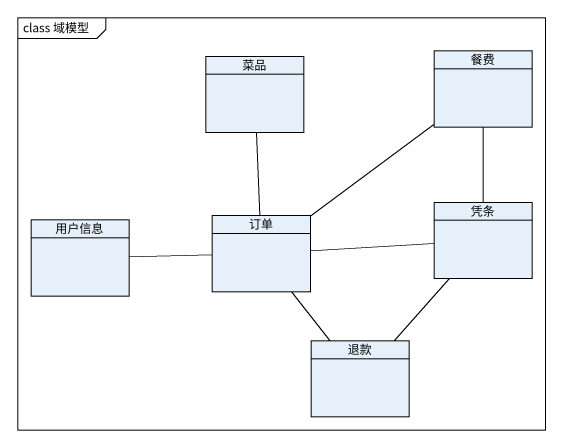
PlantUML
@startuml
mainframe class 域模型
hide circle
hide empty members
class 菜品
class 餐费
class 用户信息
class 订单
class 凭条
class 退款
菜品 -- 订单
餐费 -- 订单
餐费 -- 凭条
用户信息 -right- 订单
凭条 -left- 订单
退款 -up- 订单
退款 -up- 凭条
@enduml
